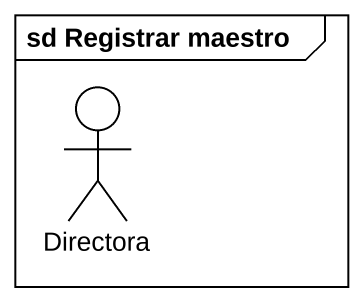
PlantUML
@startuml
mainframe sd Registrar maestro
actor Directora
@enduml
